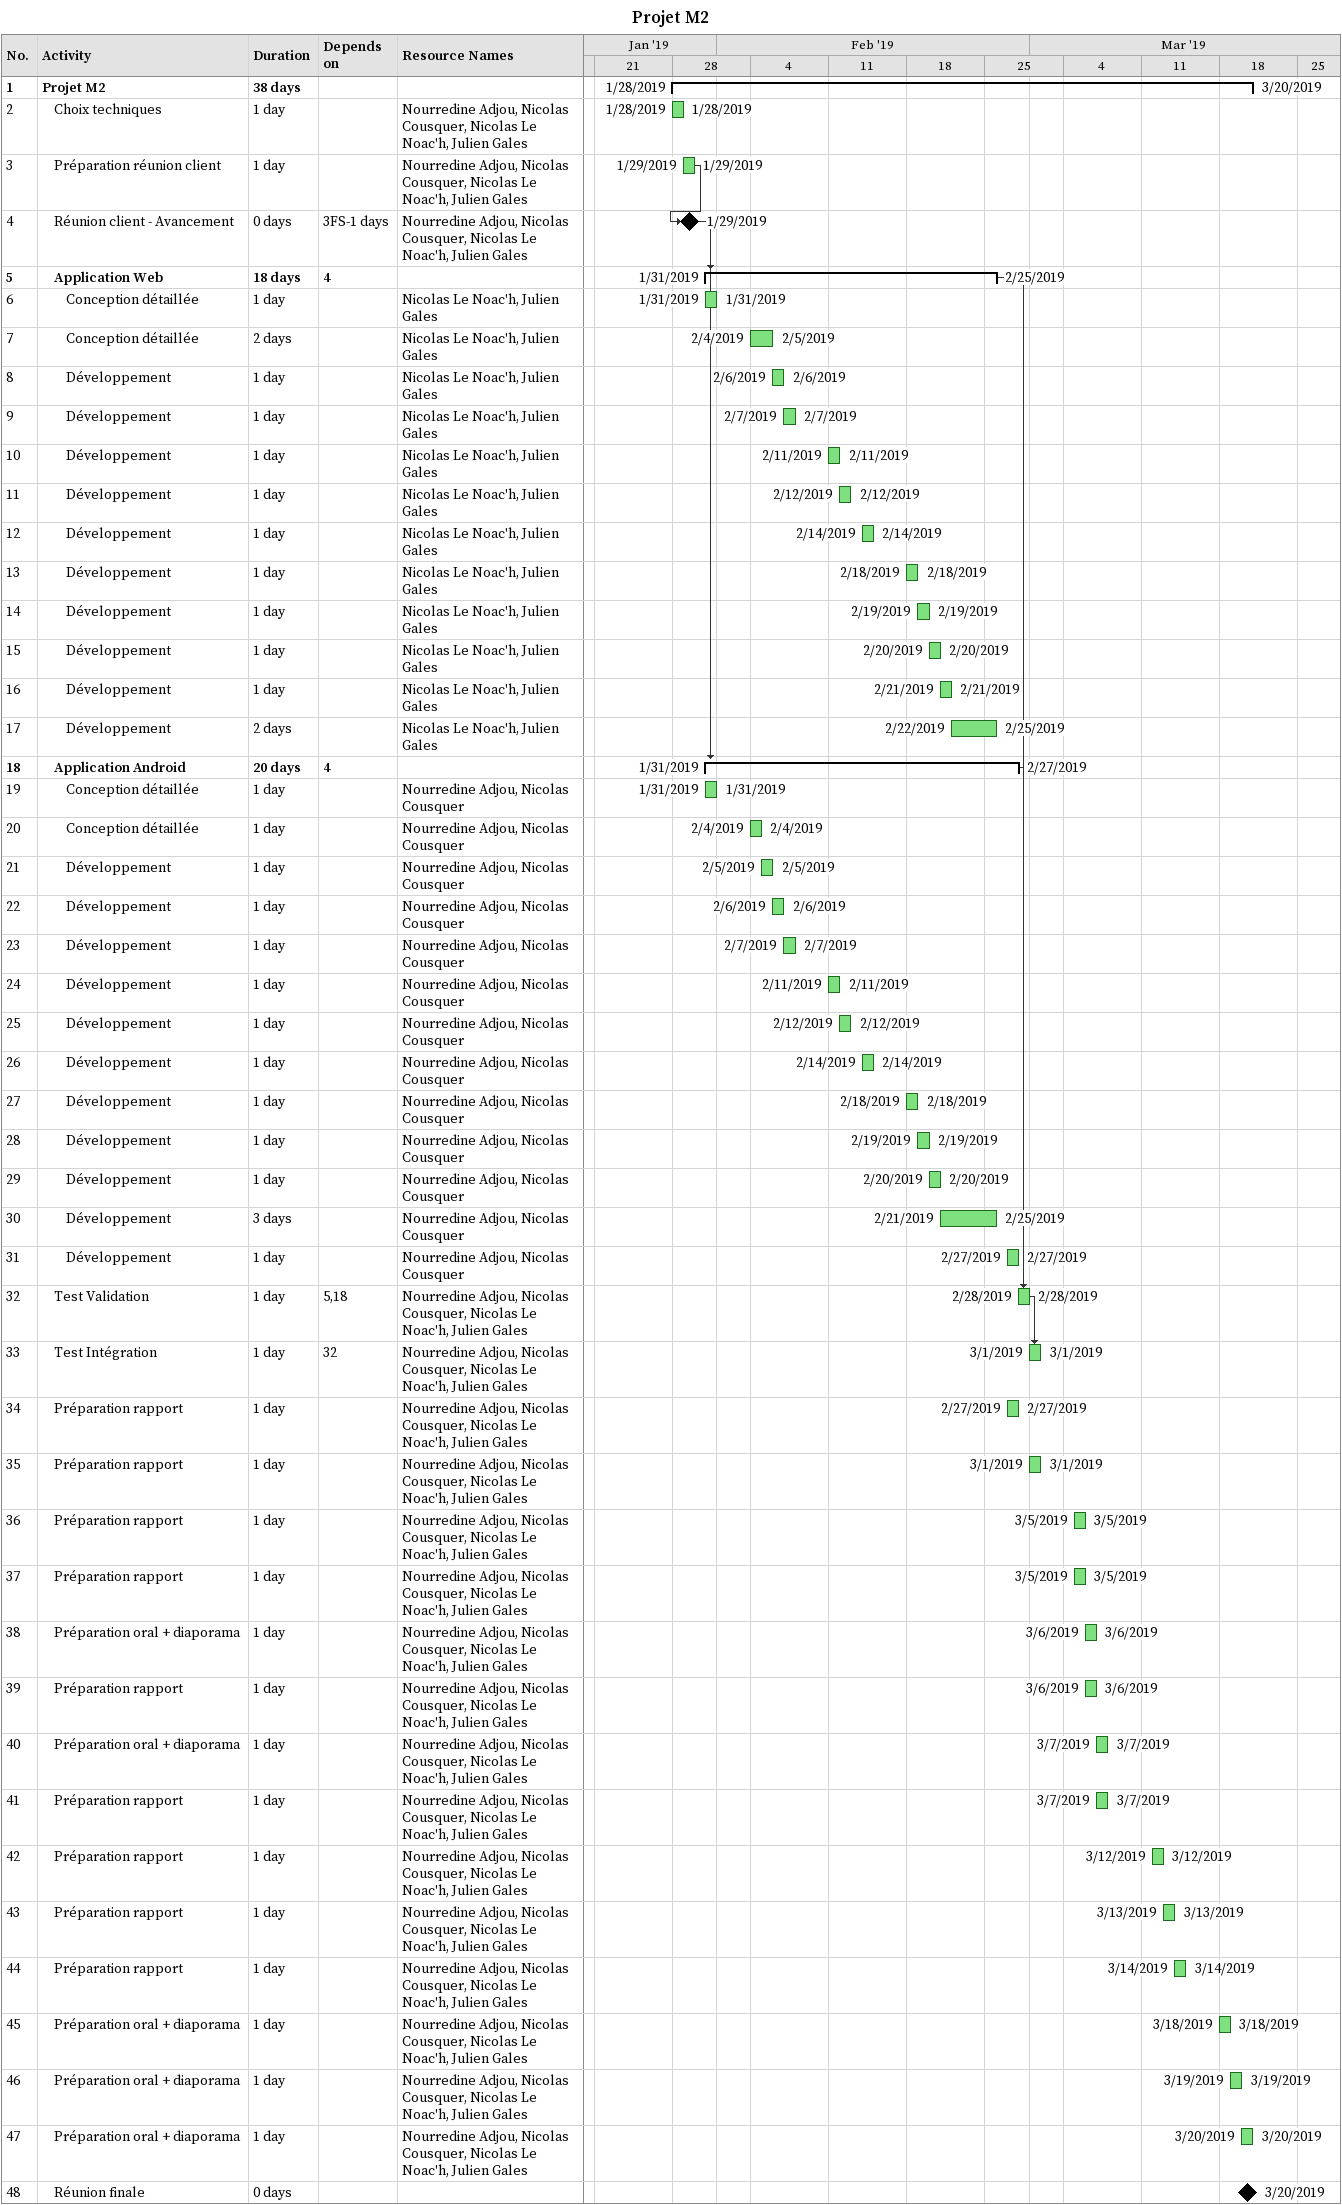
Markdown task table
Projet M2

| ID | Level | Task | Duration | Start | Finish | Predecessors | Resources |
|---|---|---|---|---|---|---|---|
| 1 | 1 | **Projet M2** | 38d | 2019-01-28 | 2019-03-20 |  |  |
| 2 | 2 | Choix techniques | 1d | 2019-01-28 | 2019-01-28 |  | Nourredine Adjou, Nicolas Cousquer, Nicolas Le Noac'h, Julien Gales |
| 3 | 2 | Préparation réunion client | 1d | 2019-01-29 | 2019-01-29 |  | Nourredine Adjou, Nicolas Cousquer, Nicolas Le Noac'h, Julien Gales |
| 4 | 2 | Réunion client - Avancement | 0d | 2019-01-29 | 2019-01-29 | 3FS-1d | Nourredine Adjou, Nicolas Cousquer, Nicolas Le Noac'h, Julien Gales |
| 5 | 2 | **Application Web** | 18d | 2019-01-31 | 2019-02-25 | 4 |  |
| 6 | 3 | Conception détaillée | 1d | 2019-01-31 | 2019-01-31 |  | Nicolas Le Noac'h, Julien Gales |
| 7 | 3 | Conception détaillée | 2d | 2019-02-04 | 2019-02-05 |  | Nicolas Le Noac'h, Julien Gales |
| 8 | 3 | Développement | 1d | 2019-02-06 | 2019-02-06 |  | Nicolas Le Noac'h, Julien Gales |
| 9 | 3 | Développement | 1d | 2019-02-07 | 2019-02-07 |  | Nicolas Le Noac'h, Julien Gales |
| 10 | 3 | Développement | 1d | 2019-02-11 | 2019-02-11 |  | Nicolas Le Noac'h, Julien Gales |
| 11 | 3 | Développement | 1d | 2019-02-12 | 2019-02-12 |  | Nicolas Le Noac'h, Julien Gales |
| 12 | 3 | Développement | 1d | 2019-02-14 | 2019-02-14 |  | Nicolas Le Noac'h, Julien Gales |
| 13 | 3 | Développement | 1d | 2019-02-18 | 2019-02-18 |  | Nicolas Le Noac'h, Julien Gales |
| 14 | 3 | Développement | 1d | 2019-02-19 | 2019-02-19 |  | Nicolas Le Noac'h, Julien Gales |
| 15 | 3 | Développement | 1d | 2019-02-20 | 2019-02-20 |  | Nicolas Le Noac'h, Julien Gales |
| 16 | 3 | Développement | 1d | 2019-02-21 | 2019-02-21 |  | Nicolas Le Noac'h, Julien Gales |
| 17 | 3 | Développement | 2d | 2019-02-22 | 2019-02-25 |  | Nicolas Le Noac'h, Julien Gales |
| 18 | 2 | **Application Android** | 20d | 2019-01-31 | 2019-02-27 | 4 |  |
| 19 | 3 | Conception détaillée | 1d | 2019-01-31 | 2019-01-31 |  | Nourredine Adjou, Nicolas Cousquer |
| 20 | 3 | Conception détaillée | 1d | 2019-02-04 | 2019-02-04 |  | Nourredine Adjou, Nicolas Cousquer |
| 21 | 3 | Développement | 1d | 2019-02-05 | 2019-02-05 |  | Nourredine Adjou, Nicolas Cousquer |
| 22 | 3 | Développement | 1d | 2019-02-06 | 2019-02-06 |  | Nourredine Adjou, Nicolas Cousquer |
| 23 | 3 | Développement | 1d | 2019-02-07 | 2019-02-07 |  | Nourredine Adjou, Nicolas Cousquer |
| 24 | 3 | Développement | 1d | 2019-02-11 | 2019-02-11 |  | Nourredine Adjou, Nicolas Cousquer |
| 25 | 3 | Développement | 1d | 2019-02-12 | 2019-02-12 |  | Nourredine Adjou, Nicolas Cousquer |
| 26 | 3 | Développement | 1d | 2019-02-14 | 2019-02-14 |  | Nourredine Adjou, Nicolas Cousquer |
| 27 | 3 | Développement | 1d | 2019-02-18 | 2019-02-18 |  | Nourredine Adjou, Nicolas Cousquer |
| 28 | 3 | Développement | 1d | 2019-02-19 | 2019-02-19 |  | Nourredine Adjou, Nicolas Cousquer |
| 29 | 3 | Développement | 1d | 2019-02-20 | 2019-02-20 |  | Nourredine Adjou, Nicolas Cousquer |
| 30 | 3 | Développement | 3d | 2019-02-21 | 2019-02-25 |  | Nourredine Adjou, Nicolas Cousquer |
| 31 | 3 | Développement | 1d | 2019-02-27 | 2019-02-27 |  | Nourredine Adjou, Nicolas Cousquer |
| 32 | 2 | Test Validation | 1d | 2019-02-28 | 2019-02-28 | 5, 18 | Nourredine Adjou, Nicolas Cousquer, Nicolas Le Noac'h, Julien Gales |
| 33 | 2 | Test Intégration | 1d | 2019-03-01 | 2019-03-01 | 32 | Nourredine Adjou, Nicolas Cousquer, Nicolas Le Noac'h, Julien Gales |
| 34 | 2 | Préparation rapport | 1d | 2019-02-27 | 2019-02-27 |  | Nourredine Adjou, Nicolas Cousquer, Nicolas Le Noac'h, Julien Gales |
| 35 | 2 | Préparation rapport | 1d | 2019-03-01 | 2019-03-01 |  | Nourredine Adjou, Nicolas Cousquer, Nicolas Le Noac'h, Julien Gales |
| 36 | 2 | Préparation rapport | 1d | 2019-03-05 | 2019-03-05 |  | Nourredine Adjou, Nicolas Cousquer, Nicolas Le Noac'h, Julien Gales |
| 37 | 2 | Préparation rapport | 1d | 2019-03-05 | 2019-03-05 |  | Nourredine Adjou, Nicolas Cousquer, Nicolas Le Noac'h, Julien Gales |
| 38 | 2 | Préparation oral + diaporama | 1d | 2019-03-06 | 2019-03-06 |  | Nourredine Adjou, Nicolas Cousquer, Nicolas Le Noac'h, Julien Gales |
| 39 | 2 | Préparation rapport | 1d | 2019-03-06 | 2019-03-06 |  | Nourredine Adjou, Nicolas Cousquer, Nicolas Le Noac'h, Julien Gales |
| 40 | 2 | Préparation oral + diaporama | 1d | 2019-03-07 | 2019-03-07 |  | Nourredine Adjou, Nicolas Cousquer, Nicolas Le Noac'h, Julien Gales |
| 41 | 2 | Préparation rapport | 1d | 2019-03-07 | 2019-03-07 |  | Nourredine Adjou, Nicolas Cousquer, Nicolas Le Noac'h, Julien Gales |
| 42 | 2 | Préparation rapport | 1d | 2019-03-12 | 2019-03-12 |  | Nourredine Adjou, Nicolas Cousquer, Nicolas Le Noac'h, Julien Gales |
| 43 | 2 | Préparation rapport | 1d | 2019-03-13 | 2019-03-13 |  | Nourredine Adjou, Nicolas Cousquer, Nicolas Le Noac'h, Julien Gales |
| 44 | 2 | Préparation rapport | 1d | 2019-03-14 | 2019-03-14 |  | Nourredine Adjou, Nicolas Cousquer, Nicolas Le Noac'h, Julien Gales |
| 45 | 2 | Préparation oral + diaporama | 1d | 2019-03-18 | 2019-03-18 |  | Nourredine Adjou, Nicolas Cousquer, Nicolas Le Noac'h, Julien Gales |
| 46 | 2 | Préparation oral + diaporama | 1d | 2019-03-19 | 2019-03-19 |  | Nourredine Adjou, Nicolas Cousquer, Nicolas Le Noac'h, Julien Gales |
| 47 | 2 | Préparation oral + diaporama | 1d | 2019-03-20 | 2019-03-20 |  | Nourredine Adjou, Nicolas Cousquer, Nicolas Le Noac'h, Julien Gales |
| 48 | 2 | Réunion finale | 0d | 2019-03-20 | 2019-03-20 |  |  |
